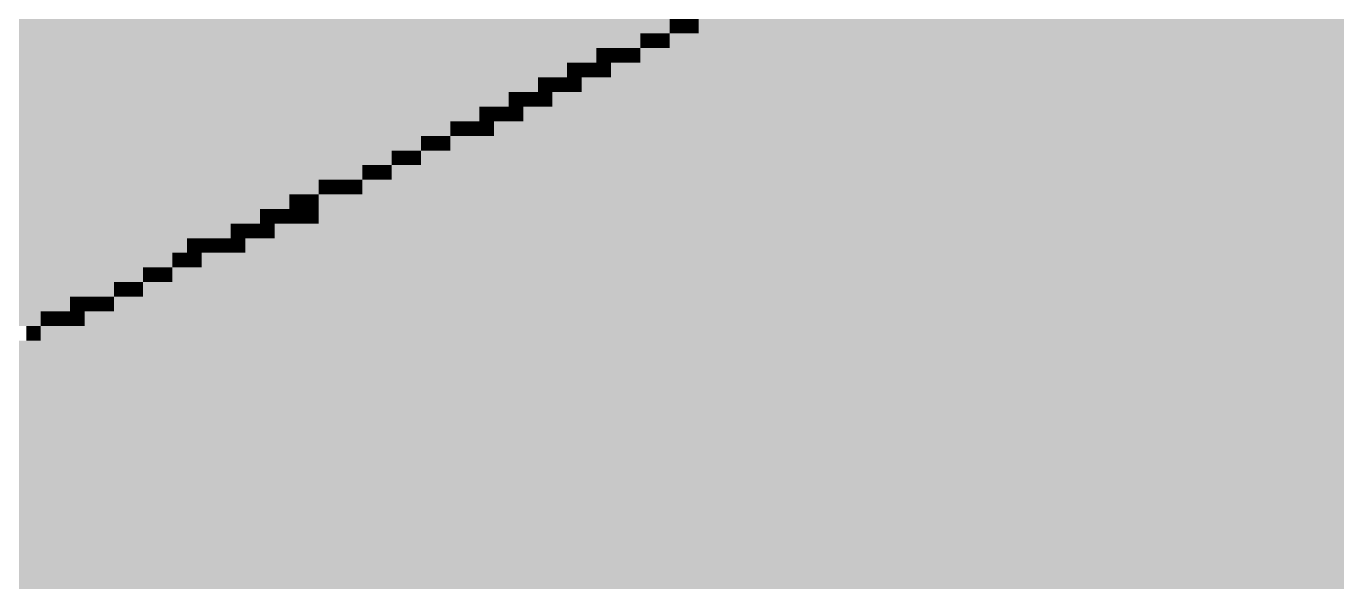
# Model space of a CAD drawing. Header units: millimetres. Extents: x 5 to 1315, y 5 to 292.
# Drawn here: x 1124.16 to 1139.09, y 201.92 to 208.25 of the extents above; entities that cross this region are included whole.
import ezdxf

# ---------------------------------------------------------------- set-up
doc = ezdxf.new("R2010")
doc.units = ezdxf.units.MM
doc.layers.add('IMAGES', color=7, linetype='Continuous')

# ---------------------------------------------------------------- blocks, each defined once
blk = doc.blocks.new('SHEET_03')
at = {"layer": 'IMAGES', "color": 7}
for points in [[(221.825, 208.167), (231.49, 208.167), (221.825, 208.333), (231.49, 208.333)], [(231.49, 208.167), (231.656, 208.167), (231.49, 208.333), (231.656, 208.333)], [(231.656, 208.167), (231.823, 208.167), (231.656, 208.333), (231.823, 208.333)], [(231.823, 208.167), (232.323, 208.167), (231.823, 208.333), (232.323, 208.333)], [(232.323, 208.167), (240.321, 208.167), (232.323, 208.333), (240.321, 208.333)], [(221.325, 208), (231.156, 208), (221.325, 208.167), (231.156, 208.167)], [(231.156, 208), (231.323, 208), (231.156, 208.167), (231.323, 208.167)], [(231.323, 208), (231.49, 208), (231.323, 208.167), (231.49, 208.167)], [(231.49, 208), (231.823, 208), (231.49, 208.167), (231.823, 208.167)], [(231.823, 208), (240.655, 208), (231.823, 208.167), (240.655, 208.167)], [(220.992, 207.833), (230.656, 207.833), (220.992, 208), (230.656, 208)], [(230.656, 207.833), (230.823, 207.833), (230.656, 208), (230.823, 208)], [(230.823, 207.833), (230.99, 207.833), (230.823, 208), (230.99, 208)], [(230.99, 207.833), (231.156, 207.833), (230.99, 208), (231.156, 208)], [(231.156, 207.833), (231.49, 207.833), (231.156, 208), (231.49, 208)], [(231.49, 207.833), (241.154, 207.833), (231.49, 208), (241.154, 208)], [(220.658, 207.667), (230.323, 207.667), (220.658, 207.833), (230.323, 207.833)], [(230.323, 207.667), (230.49, 207.667), (230.323, 207.833), (230.49, 207.833)], [(230.49, 207.667), (230.656, 207.667), (230.49, 207.833), (230.656, 207.833)], [(230.656, 207.667), (230.823, 207.667), (230.656, 207.833), (230.823, 207.833)], [(230.823, 207.667), (231.156, 207.667), (230.823, 207.833), (231.156, 207.833)], [(231.156, 207.667), (241.488, 207.667), (231.156, 207.833), (241.488, 207.833)], [(220.158, 207.5), (229.99, 207.5), (220.158, 207.667), (229.99, 207.667)], [(229.99, 207.5), (230.156, 207.5), (229.99, 207.667), (230.156, 207.667)], [(230.156, 207.5), (230.323, 207.5), (230.156, 207.667), (230.323, 207.667)], [(230.323, 207.5), (230.49, 207.5), (230.323, 207.667), (230.49, 207.667)], [(230.49, 207.5), (230.823, 207.5), (230.49, 207.667), (230.823, 207.667)], [(230.823, 207.5), (241.821, 207.5), (230.823, 207.667), (241.821, 207.667)], [(219.825, 207.333), (229.657, 207.333), (219.825, 207.5), (229.657, 207.5)], [(229.657, 207.333), (229.823, 207.333), (229.657, 207.5), (229.823, 207.5)], [(229.823, 207.333), (229.99, 207.333), (229.823, 207.5), (229.99, 207.5)], [(229.99, 207.333), (230.156, 207.333), (229.99, 207.5), (230.156, 207.5)], [(230.156, 207.333), (230.49, 207.333), (230.156, 207.5), (230.49, 207.5)], [(230.49, 207.333), (241.988, 207.333), (230.49, 207.5), (241.988, 207.5)], [(219.492, 207.167), (229.323, 207.167), (219.492, 207.333), (229.323, 207.333)], [(229.323, 207.167), (229.49, 207.167), (229.323, 207.333), (229.49, 207.333)], [(229.49, 207.167), (229.657, 207.167), (229.49, 207.333), (229.657, 207.333)], [(229.657, 207.167), (229.823, 207.167), (229.657, 207.333), (229.823, 207.333)], [(229.823, 207.167), (230.156, 207.167), (229.823, 207.333), (230.156, 207.333)], [(230.156, 207.167), (242.488, 207.167), (230.156, 207.333), (242.488, 207.333)], [(219.325, 207), (228.99, 207), (219.325, 207.167), (228.99, 207.167)], [(228.99, 207), (229.157, 207), (228.99, 207.167), (229.157, 207.167)], [(229.157, 207), (229.323, 207), (229.157, 207.167), (229.323, 207.167)], [(229.323, 207), (229.49, 207), (229.323, 207.167), (229.49, 207.167)], [(229.49, 207), (229.823, 207), (229.49, 207.167), (229.823, 207.167)], [(229.823, 207), (242.821, 207), (229.823, 207.167), (242.821, 207.167)], [(219.325, 206.833), (228.657, 206.833), (219.325, 207), (228.657, 207)], [(228.657, 206.833), (228.823, 206.833), (228.657, 207), (228.823, 207)], [(228.823, 206.833), (228.99, 206.833), (228.823, 207), (228.99, 207)], [(228.99, 206.833), (229.323, 206.833), (228.99, 207), (229.323, 207)], [(229.323, 206.833), (243.154, 206.833), (229.323, 207), (243.154, 207)], [(219.325, 206.667), (228.323, 206.667), (219.325, 206.833), (228.323, 206.833)], [(228.323, 206.667), (228.49, 206.667), (228.323, 206.833), (228.49, 206.833)], [(228.49, 206.667), (228.657, 206.667), (228.49, 206.833), (228.657, 206.833)], [(228.657, 206.667), (228.99, 206.667), (228.657, 206.833), (228.99, 206.833)], [(228.99, 206.667), (243.487, 206.667), (228.99, 206.833), (243.487, 206.833)], [(219.325, 206.5), (227.99, 206.5), (219.325, 206.667), (227.99, 206.667)], [(227.99, 206.5), (228.157, 206.5), (227.99, 206.667), (228.157, 206.667)], [(228.157, 206.5), (228.323, 206.5), (228.157, 206.667), (228.323, 206.667)], [(228.323, 206.5), (228.657, 206.5), (228.323, 206.667), (228.657, 206.667)], [(228.657, 206.5), (243.821, 206.5), (228.657, 206.667), (243.821, 206.667)], [(219.325, 206.333), (227.49, 206.333), (219.325, 206.5), (227.49, 206.5)], [(227.49, 206.333), (227.657, 206.333), (227.49, 206.5), (227.657, 206.5)], [(227.657, 206.333), (227.824, 206.333), (227.657, 206.5), (227.824, 206.5)], [(227.824, 206.333), (227.99, 206.333), (227.824, 206.5), (227.99, 206.5)], [(227.99, 206.333), (228.323, 206.333), (227.99, 206.5), (228.323, 206.5)], [(228.323, 206.333), (244.32, 206.333), (228.323, 206.5), (244.32, 206.5)], [(219.325, 206.167), (227.157, 206.167), (219.325, 206.333), (227.157, 206.333)], [(227.157, 206.167), (227.324, 206.167), (227.157, 206.333), (227.324, 206.333)], [(227.324, 206.167), (227.49, 206.167), (227.324, 206.333), (227.49, 206.333)], [(227.49, 206.167), (227.99, 206.167), (227.49, 206.333), (227.99, 206.333)], [(227.99, 206.167), (244.654, 206.167), (227.99, 206.333), (244.654, 206.333)], [(219.325, 206), (226.824, 206), (219.325, 206.167), (226.824, 206.167)], [(226.824, 206), (226.99, 206), (226.824, 206.167), (226.99, 206.167)], [(226.99, 206), (227.157, 206), (226.99, 206.167), (227.157, 206.167)], [(227.157, 206), (227.324, 206), (227.157, 206.167), (227.324, 206.167)], [(227.324, 206), (227.49, 206), (227.324, 206.167), (227.49, 206.167)], [(227.49, 206), (244.987, 206), (227.49, 206.167), (244.987, 206.167)], [(219.325, 205.833), (226.49, 205.833), (219.325, 206), (226.49, 206)], [(226.49, 205.833), (226.657, 205.833), (226.49, 206), (226.657, 206)], [(226.657, 205.833), (226.824, 205.833), (226.657, 206), (226.824, 206)], [(226.824, 205.833), (226.99, 205.833), (226.824, 206), (226.99, 206)], [(226.99, 205.833), (227.324, 205.833), (226.99, 206), (227.324, 206)], [(227.324, 205.833), (245.32, 205.833), (227.324, 206), (245.32, 206)], [(219.325, 205.667), (225.991, 205.667), (219.325, 205.833), (225.991, 205.833)], [(225.991, 205.667), (226.157, 205.667), (225.991, 205.833), (226.157, 205.833)], [(226.157, 205.667), (226.324, 205.667), (226.157, 205.833), (226.324, 205.833)], [(226.324, 205.667), (226.49, 205.667), (226.324, 205.833), (226.49, 205.833)], [(226.49, 205.667), (226.657, 205.667), (226.49, 205.833), (226.657, 205.833)], [(226.657, 205.667), (226.99, 205.667), (226.657, 205.833), (226.99, 205.833)], [(226.99, 205.667), (245.654, 205.667), (226.99, 205.833), (245.654, 205.833)], [(219.325, 205.5), (225.824, 205.5), (219.325, 205.667), (225.824, 205.667)], [(225.824, 205.5), (225.991, 205.5), (225.824, 205.667), (225.991, 205.667)], [(225.991, 205.5), (226.157, 205.5), (225.991, 205.667), (226.157, 205.667)], [(226.157, 205.5), (226.657, 205.5), (226.157, 205.667), (226.657, 205.667)], [(226.657, 205.5), (245.987, 205.5), (226.657, 205.667), (245.987, 205.667)], [(219.325, 205.333), (225.491, 205.333), (219.325, 205.5), (225.491, 205.5)], [(225.491, 205.333), (225.657, 205.333), (225.491, 205.5), (225.657, 205.5)], [(225.657, 205.333), (225.824, 205.333), (225.657, 205.5), (225.824, 205.5)], [(225.824, 205.333), (226.157, 205.333), (225.824, 205.5), (226.157, 205.5)], [(226.157, 205.333), (246.32, 205.333), (226.157, 205.5), (246.32, 205.5)], [(219.325, 205.167), (225.157, 205.167), (219.325, 205.333), (225.157, 205.333)], [(225.157, 205.167), (225.324, 205.167), (225.157, 205.333), (225.324, 205.333)], [(225.324, 205.167), (225.491, 205.167), (225.324, 205.333), (225.491, 205.333)], [(225.491, 205.167), (225.824, 205.167), (225.491, 205.333), (225.824, 205.333)], [(225.824, 205.167), (246.82, 205.167), (225.824, 205.333), (246.82, 205.333)], [(219.325, 205), (224.657, 205), (219.325, 205.167), (224.657, 205.167)], [(224.657, 205), (224.824, 205), (224.657, 205.167), (224.824, 205.167)], [(224.824, 205), (224.991, 205), (224.824, 205.167), (224.991, 205.167)], [(224.991, 205), (225.157, 205), (224.991, 205.167), (225.157, 205.167)], [(225.157, 205), (225.491, 205), (225.157, 205.167), (225.491, 205.167)], [(225.491, 205), (247.153, 205), (225.491, 205.167), (247.153, 205.167)], [(219.325, 204.833), (224.324, 204.833), (219.325, 205), (224.324, 205)], [(224.324, 204.833), (224.491, 204.833), (224.324, 205), (224.491, 205)], [(224.491, 204.833), (224.657, 204.833), (224.491, 205), (224.657, 205)], [(224.657, 204.833), (224.824, 204.833), (224.657, 205), (224.824, 205)], [(224.824, 204.833), (225.157, 204.833), (224.824, 205), (225.157, 205)], [(225.157, 204.833), (247.487, 204.833), (225.157, 205), (247.487, 205)], [(224.158, 204.667), (224.324, 204.667), (224.158, 204.833), (224.324, 204.833)], [(224.324, 204.667), (224.824, 204.667), (224.324, 204.833), (224.824, 204.833)], [(224.824, 204.667), (247.82, 204.667), (224.824, 204.833), (247.82, 204.833)], [(223.991, 204.5), (224.324, 204.5), (223.991, 204.667), (224.324, 204.667)], [(224.324, 204.5), (248.153, 204.5), (224.324, 204.667), (248.153, 204.667)], [(223.991, 204.333), (248.486, 204.333), (223.991, 204.5), (248.486, 204.5)], [(223.824, 204.167), (248.82, 204.167), (223.824, 204.333), (248.82, 204.333)], [(223.491, 204), (249.153, 204), (223.491, 204.167), (249.153, 204.167)], [(222.991, 203.833), (249.486, 203.833), (222.991, 204), (249.486, 204)], [(222.658, 203.667), (249.986, 203.667), (222.658, 203.833), (249.986, 203.833)], [(222.325, 203.5), (250.319, 203.5), (222.325, 203.667), (250.319, 203.667)], [(221.991, 203.333), (250.653, 203.333), (221.991, 203.5), (250.653, 203.5)], [(221.491, 203.167), (250.986, 203.167), (221.491, 203.333), (250.986, 203.333)], [(221.158, 203), (251.486, 203), (221.158, 203.167), (251.486, 203.167)], [(220.825, 202.833), (251.819, 202.833), (220.825, 203), (251.819, 203)], [(220.492, 202.667), (251.986, 202.667), (220.492, 202.833), (251.986, 202.833)], [(220.158, 202.5), (252.319, 202.5), (220.158, 202.667), (252.319, 202.667)], [(219.825, 202.333), (252.652, 202.333), (219.825, 202.5), (252.652, 202.5)], [(219.492, 202.167), (253.152, 202.167), (219.492, 202.333), (253.152, 202.333)], [(177.166, 202), (253.485, 202), (177.166, 202.167), (253.485, 202.167)], [(177.333, 201.833), (253.819, 201.833), (177.333, 202), (253.819, 202)]]:
    blk.add_solid(points, dxfattribs=at)

msp = doc.modelspace()

# ---------------------------------------------------------------- block references
msp.add_blockref('SHEET_03', (900, 0))

doc.saveas('drawing.dxf')
